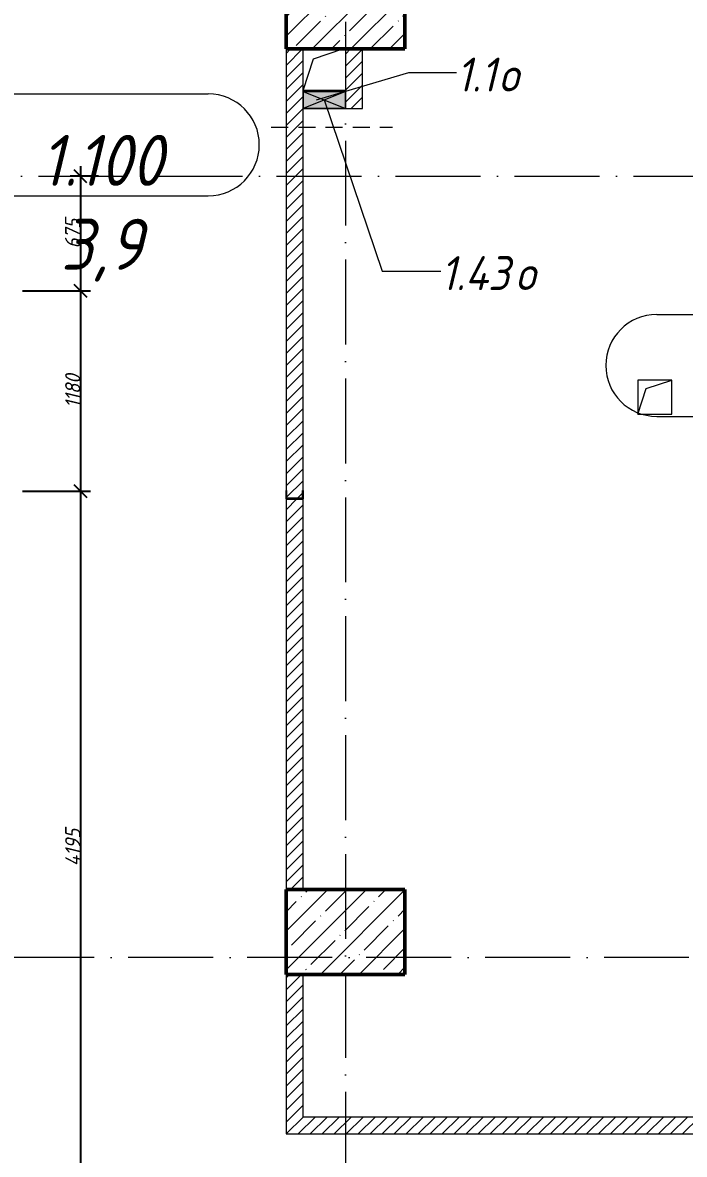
# Model space of a CAD drawing. Header units: millimetres. Extents: x -12989 to 629078, y -109036 to 555275.
# Drawn here: x 594263 to 598158, y 334713 to 341378 of the extents above; entities that cross this region are included whole.
import ezdxf

# ---------------------------------------------------------------- set-up
doc = ezdxf.new("R2010")
doc.units = ezdxf.units.MM
doc.linetypes.add('200_ШТРИХ_ш1п0_6_', pattern=[160, 100, -60])
doc.linetypes.add('50_200_ШТРИХ_1Т_ш5_п1_п1_', pattern=[700, 500, -100, 0, -100])
for name, color, linetype, lineweight in [('A-____-____-DIMS', 7, 'Continuous', 9), ('A-DETL-GENF-OTLN', 7, 'Continuous', 9), ('A-FLOR-____-OTLN', 7, 'Continuous', 9), ('A-GENM-____-MCUT', 7, 'Continuous', 25), ('A-GENM-____-OTLN', 7, 'Continuous', 9), ('A-GENM-____-OTLN-1', 7, 'Continuous', 25), ('A-GLAZ-____-IDEN', 7, 'Continuous', 9), ('A-GLAZ-____-OTLN', 7, 'Continuous', 9), ('A-WALL-____-PATT-1', 7, 'Continuous', 9), ('A-WALL-FNSH-MCUT-1', 7, 'Continuous', 9), ('S-COLS-____-MCUT', 7, 'Continuous', 50), ('S-COLS-____-OTLN', 7, 'Continuous', 9), ('S-GRID-____-OTLN-1', 7, '50_200_ШТРИХ_1Т_ш5_п1_п1_', 9)]:
    doc.layers.add(name, color=color, linetype=linetype, lineweight=lineweight)
for name, color, linetype, lineweight, true_color in [('A-AREA-IDEN-1', 7, 'Continuous', 9, 0xaaaaaa), ('A-DETL-GENF-OTLN-3', 9, 'Continuous', 9, 0x808080), ('A-DETL-GENF-OTLN-4', 9, '200_ШТРИХ_ш1п0_6_', 9, 0x808080)]:
    doc.layers.add(name, color=color, linetype=linetype, lineweight=lineweight, true_color=true_color)
doc.styles.add('ISOCPEUR_I', font='isocpeui.ttf', dxfattribs={"width": 0.9, "height": 2.5})
doc.styles.add('ISOCPEUR_I_11', font='isocpeui.ttf', dxfattribs={"width": 0.9, "height": 200})
doc.styles.add('ISOCPEUR_I_7', font='isocpeui.ttf', dxfattribs={"width": 0.9, "height": 90})
doc.dimstyles.new('ISO-1_8_0_9К_СРЕДНИЙ_Кладочные_2', dxfattribs={"dimscale": 304.8, "dimtxt": 89.638306, "dimasz": 0.246063, "dimexe": 0.19685, "dimexo": 0, "dimgap": 0, "dimtad": 1, "dimdec": 3, "dimrnd": 0.001, "dimdsep": 46, "dimtxsty": 'ISOCPEUR_I_7', "dimblk1": 'OBLIQUE', "dimblk2": 'OBLIQUE', "dimsah": 1, "dimcen": 0.09, "dimdle": 0.19685, "dimazin": 0, "dimtfac": 1, "dimtdec": 4, "dimtix": 1, "dimtmove": 1, "dimatfit": 3, "dimfxl": 1, "dimtvp": 1, "dimtolj": 1, "dimtzin": 0, "dimarcsym": 2})
pattern_1 = [(45, (513013.31, 265891.49), (-35.35534, 35.35534), [])]

# ---------------------------------------------------------------- blocks, each defined once
blk = doc.blocks.new('BSC_Колонна _Прямоугольная - 500х700-V155-АР1_План отверстий 1 этажа в осях 1-64_Ю-ЯЯ')
at = {"layer": 'S-COLS-____-OTLN'}
h = blk.add_hatch(dxfattribs=at)
h.set_pattern_fill('FP_167', color=256, style=0, pattern_type=2)
h.set_pattern_definition([(315, (-70131.04, 83150), (114.04925, 114.04925), []), (315, (-70131.04, 83035.95), (114.04925, 114.04925), [201.613, -40.323, 3.353, -36.97])])
h.paths.add_polyline_path([(-250, -350), (250, -350), (250, 350), (-250, 350)], flags=0)
at = {"layer": 'S-COLS-____-MCUT'}
for p, q in [((250, 350), (-250, 350)), ((-250, 350), (-250, -350)), ((250, -350), (250, 350)), ((-250, -350), (250, -350))]:
    blk.add_line(p, q, dxfattribs=at)
blk = doc.blocks.new('BSC_Колонна _Прямоугольная - 500х700-V158-АР1_План отверстий 1 этажа в осях 1-64_Ю-ЯЯ')
at = {"layer": 'S-COLS-____-OTLN'}
h = blk.add_hatch(dxfattribs=at)
h.set_pattern_fill('FP_170', color=256, style=0, pattern_type=2)
h.set_pattern_definition([(315, (-75581.04, 83150), (114.04925, 114.04925), []), (315, (-75581.04, 83035.95), (114.04925, 114.04925), [201.613, -40.323, 3.353, -36.97])])
h.paths.add_polyline_path([(-250, -350), (250, -350), (250, 350), (-250, 350)], flags=0)
at = {"layer": 'S-COLS-____-MCUT'}
for p, q in [((250, 350), (-250, 350)), ((-250, 350), (-250, -350)), ((250, -350), (250, 350)), ((-250, -350), (250, -350))]:
    blk.add_line(p, q, dxfattribs=at)
blk = doc.blocks.new('154_Фахверк_СКБ_Швеллер - Тип_100_4010-27789772-АР1_План отверстий 1 этажа в осях 1-64_Ю-ЯЯ')
at = {"layer": 'A-GENM-____-MCUT'}
for p, q in [((175, 50), (125, 50)), ((125, 50), (125, -50)), ((128, 47), (175, 47)), ((128, -47), (128, 47)), ((175, 47), (175, 50)), ((125, -50), (175, -50)), ((175, -47), (128, -47)), ((175, -50), (175, -47))]:
    blk.add_line(p, q, dxfattribs=at)
blk = doc.blocks.new('AR_Отверстие прямоугольное _в плите_ - AR_Отверстие прямоугольное _в плите_-30459597-АР1_План отверстий 1 этажа в осях 1-64_Ю-ЯЯ')
at = {"layer": 'A-GENM-____-OTLN'}
for p, q in [((100, 100), (-100, 100)), ((-100, 100), (-100, -100)), ((-50, 50), (100, 100)), ((100, -100), (100, 100)), ((-100, -100), (-50, 50)), ((-100, -100), (100, -100))]:
    blk.add_line(p, q, dxfattribs=at)
blk = doc.blocks.new('AR_Отверстие прямоугольное _в плите_ - AR_Отверстие прямоугольное _в плите_-V239-АР1_План отверстий 1 этажа в осях 1-64_Ю-ЯЯ')
at = {"layer": 'A-GENM-____-OTLN'}
for p, q in [((-62.5, 62.5), (110, 120)), ((-125, -125), (-62.5, 62.5)), ((-125, -125), (125, -125))]:
    blk.add_line(p, q, dxfattribs=at)
blk = doc.blocks.new('AR_Отверстие прямоугольное _в стене__БезПР - AR_Отверстие прямоугольное _в стене__БезПР-36428405-АР1_План отверстий 1 этажа в осях 1-64_Ю-ЯЯ')
at = {"layer": 'A-GLAZ-____-OTLN'}
blk.add_hatch(color=256, dxfattribs=at).paths.add_polyline_path([(125, -50), (125, 50), (-125, 50), (-125, -50)], flags=0)
at = {"layer": 'A-DETL-GENF-OTLN'}
for p, q in [((-125, -50), (-125, 50)), ((-125, 50), (125, 50)), ((125, 50), (-125, -50)), ((-125, 50), (125, -50)), ((125, 50), (-125, 50)), ((-125, 50), (-125, -50)), ((125, 50), (125, -50)), ((125, -50), (125, 50)), ((125, -50), (-125, -50)), ((-125, -50), (125, -50))]:
    blk.add_line(p, q, dxfattribs=at)
at = {"layer": 'A-GLAZ-____-OTLN'}
blk.add_line((125, 50), (-125, 50), dxfattribs=at)
blk = doc.blocks.new('DET_L_Имитация разреза_ISO2-5 - Верх-36715168-АР1_План отверстий 1 этажа в осях 1-64_Ю-ЯЯ')
at = {"layer": 'A-DETL-GENF-OTLN-4'}
blk.add_line((143.1, 0), (856.9, 0), dxfattribs=at)
blk = doc.blocks.new('_Oblique')
at = {"color": 0, "linetype": 'ByBlock', "lineweight": -2}
blk.add_line((-0.5, -0.5), (0.5, 0.5), dxfattribs=at)
blk = doc.blocks.new('*D5678')
at = {"layer": 'A-____-____-DIMS', "color": 0, "lineweight": -2, "transparency": 16777216}
for p, q in [((594603.4, 340532.5), (594603.4, 339737.5)), ((594709.4, 340472.5), (594543.4, 340472.5)), ((594263.3, 339797.5), (594663.4, 339797.5))]:
    blk.add_line(p, q, dxfattribs=at)
at = {"layer": 'Defpoints', "color": 0, "transparency": 16777216}
for p in [(594709.4, 340472.5), (594263.3, 339797.5), (594603.4, 339797.5)]:
    blk.add_point(p, dxfattribs=at)
at = {"layer": 'A-____-____-DIMS', "color": 0, "lineweight": -2, "transparency": 16777216, "xscale": 75, "yscale": 75, "zscale": 75}
for p, rotation in [((594603.4, 340472.5), 90), ((594603.4, 339797.5), 270)]:
    blk.add_blockref('_Oblique', p, dxfattribs=dict(at, rotation=rotation))
at = {"layer": 'A-____-____-DIMS', "color": 0, "transparency": 16777216, "insert": (594557.8, 340135), "char_height": 90, "width": 409.578, "attachment_point": 5, "rotation": 90, "style": 'ISOCPEUR_I_7'}
blk.add_mtext('\\A1;675', dxfattribs=at)
blk = doc.blocks.new('*D5679')
at = {"layer": 'A-____-____-DIMS', "color": 0, "lineweight": -2, "transparency": 16777216}
for p, q in [((594603.4, 339857.5), (594603.4, 338557.5)), ((594263.3, 339797.5), (594663.4, 339797.5)), ((594263.3, 338617.5), (594663.4, 338617.5))]:
    blk.add_line(p, q, dxfattribs=at)
at = {"layer": 'Defpoints', "color": 0, "transparency": 16777216}
for p in [(594263.3, 339797.5), (594263.3, 338617.5), (594603.4, 338617.5)]:
    blk.add_point(p, dxfattribs=at)
at = {"layer": 'A-____-____-DIMS', "color": 0, "lineweight": -2, "transparency": 16777216, "xscale": 75, "yscale": 75, "zscale": 75}
for p, rotation in [((594603.4, 339797.5), 90), ((594603.4, 338617.5), 270)]:
    blk.add_blockref('_Oblique', p, dxfattribs=dict(at, rotation=rotation))
at = {"layer": 'A-____-____-DIMS', "color": 0, "transparency": 16777216, "insert": (594558.4, 339207.5), "char_height": 90, "width": 463.361, "attachment_point": 5, "rotation": 90, "style": 'ISOCPEUR_I_7'}
blk.add_mtext('\\A1;1180', dxfattribs=at)
blk = doc.blocks.new('*D5680')
at = {"layer": 'A-____-____-DIMS', "color": 0, "lineweight": -2, "transparency": 16777216}
for p, q in [((594603.4, 338677.5), (594603.4, 334362.5)), ((594263.3, 338617.5), (594663.4, 338617.5)), ((594263.3, 334422.5), (594663.4, 334422.5))]:
    blk.add_line(p, q, dxfattribs=at)
at = {"layer": 'Defpoints', "color": 0, "transparency": 16777216}
for p in [(594263.3, 338617.5), (594263.3, 334422.5), (594603.4, 334422.5)]:
    blk.add_point(p, dxfattribs=at)
at = {"layer": 'A-____-____-DIMS', "color": 0, "lineweight": -2, "transparency": 16777216, "xscale": 75, "yscale": 75, "zscale": 75}
for p, rotation in [((594603.4, 338617.5), 90), ((594603.4, 334422.5), 270)]:
    blk.add_blockref('_Oblique', p, dxfattribs=dict(at, rotation=rotation))
at = {"layer": 'A-____-____-DIMS', "color": 0, "transparency": 16777216, "insert": (594558.4, 336520), "char_height": 90, "width": 521.281, "attachment_point": 5, "rotation": 90, "style": 'ISOCPEUR_I_7'}
blk.add_mtext('\\A1;4195', dxfattribs=at)
blk = doc.blocks.new('AAR_СКБ_Марка_помещения_1_5 ммп - Номер _ Площадь-27962135-АИ_План этажа_Стены_1')
at = {"layer": 'A-AREA-IDEN-1'}
for p, q in [((-2.987, 3), (3.013, 3)), ((-2.987, 0), (3.013, 0))]:
    blk.add_line(p, q, dxfattribs=at)
for centre, start, end in [((-2.987, 1.5), 90, 270), ((3.013, 1.5), 270, 90)]:
    blk.add_arc(centre, 1.5, start, end, dxfattribs=at)

msp = doc.modelspace()

# ---------------------------------------------------------------- hatches: boundary and pattern name
at = {"layer": 'A-WALL-____-PATT-1'}
h = msp.add_hatch(dxfattribs=at)
h.set_pattern_fill('FP_5', color=256, style=0, pattern_type=2)
h.set_pattern_definition(pattern_1)
h.paths.add_polyline_path([(595813.3109, 336272.5335), (595913.3109, 336272.5335), (595913.3109, 338572.5335), (595813.3109, 338572.5335)], flags=0)
h.paths.add_polyline_path([(595910.3109, 338575.5335), (595910.3109, 338622.5335), (595913.3109, 338622.5335), (595913.3109, 341222.5335), (595813.3109, 341222.5335), (595813.3109, 338622.5335), (595816.3109, 338622.5335), (595816.3109, 338575.5335), (595865.9501, 338575.5335)], flags=0)
h = msp.add_hatch(dxfattribs=at)
h.set_pattern_fill('FP_5', color=256, style=0, pattern_type=2)
h.set_pattern_definition(pattern_1)
h.paths.add_polyline_path([(596163.3109, 340872.5335), (596263.3109, 340872.5335), (596263.3109, 341222.5335), (596163.3109, 341222.5335), (596163.3109, 340972.5335)], flags=0)
h = msp.add_hatch(dxfattribs=at)
h.set_pattern_fill('FP_5', color=256, style=0, pattern_type=2)
h.set_pattern_definition(pattern_1)
h.paths.add_polyline_path([(595913.3109, 334932.5335), (595913.3109, 335772.186), (595813.3109, 335772.186), (595813.3109, 334932.5335)], flags=0)
h = msp.add_hatch(dxfattribs=at)
h.set_pattern_fill('FP_5', color=256, style=0, pattern_type=2)
h.set_pattern_definition(pattern_1)
h.paths.add_polyline_path([(604363.3109, 334832.5335), (604363.3109, 334932.5335), (598713.3109, 334932.5335), (598713.3109, 334832.5335), (601372.9355, 334832.5335)], flags=0)
h.paths.add_polyline_path([(598663.3109, 334832.5335), (598663.3109, 334835.5335), (598710.3109, 334835.5335), (598710.3109, 334929.5335), (598663.3109, 334929.5335), (598663.3109, 334932.5335), (595813.3109, 334932.5335), (595813.3109, 334832.5335), (597837.9342, 334832.5335)], flags=0)

# ---------------------------------------------------------------- linework, layer by layer
at = {"layer": 'A-FLOR-____-OTLN'}
msp.add_line((596163.3109, 340977.5335), (595913.3109, 340977.5335), dxfattribs=at)
at = {"layer": 'A-GLAZ-____-IDEN'}
for p, q in [((595993.3109, 340922.5335), (596536.8705, 341084.1702)), ((596536.8705, 341084.1702), (596815.9337, 341084.1702)), ((596038.3109, 340922.5335), (596379.9419, 339914.7639)), ((596379.9419, 339914.7639), (596723.5107, 339914.7639))]:
    msp.add_line(p, q, dxfattribs=at)
at = {"layer": 'A-WALL-FNSH-MCUT-1'}
for p, q in [((595813.3109, 341222.5335), (595813.3109, 338622.5335)), ((595913.3109, 340972.5335), (595913.3109, 341222.5335)), ((596163.3109, 341222.5335), (596163.3109, 340972.5335)), ((596263.3109, 340872.5335), (596263.3109, 341222.5335)), ((595913.3109, 338622.5335), (595913.3109, 340872.5335)), ((596163.3109, 340872.5335), (596263.3109, 340872.5335)), ((595813.3109, 338572.5335), (595813.3109, 336272.5335)), ((595913.3109, 336272.5335), (595913.3109, 338572.5335)), ((595913.3109, 335772.186), (595813.3109, 335772.186)), ((595813.3109, 335772.186), (595813.3109, 334832.5335)), ((595913.3109, 334932.5335), (595913.3109, 335772.186)), ((598663.3109, 334932.5335), (595913.3109, 334932.5335)), ((595813.3109, 334832.5335), (598663.3109, 334832.5335))]:
    msp.add_line(p, q, dxfattribs=at)
at = {"layer": 'S-GRID-____-OTLN-1'}
for p, q in [((596163.3109, 356784.3429), (596163.3109, 305473.1205)), ((547450.7569, 340472.5335), (617087.7175, 340472.5335)), ((617087.7175, 335872.5335), (562255.3286, 335872.5335))]:
    msp.add_line(p, q, dxfattribs=at)

# ---------------------------------------------------------------- block references
at = {"layer": 'A-AREA-IDEN-1', "xscale": 199.9999999999999, "yscale": 199.9999999999999, "zscale": 199.9999999999999}
for p in [(594753.5184, 340358.0917), (598592.4404, 339058.8634)]:
    msp.add_blockref('AAR_СКБ_Марка_помещения_1_5 ммп - Номер _ Площадь-27962135-АИ_План этажа_Стены_1', p, dxfattribs=at)
at = {"layer": 'A-DETL-GENF-OTLN-3'}
msp.add_blockref('DET_L_Имитация разреза_ISO2-5 - Верх-36715168-АР1_План отверстий 1 этажа в осях 1-64_Ю-ЯЯ', (595583.3109, 340762.5335), dxfattribs=at)
at = {"layer": 'A-GENM-____-OTLN'}
for name, p in [('AR_Отверстие прямоугольное _в плите_ - AR_Отверстие прямоугольное _в плите_-V239-АР1_План отверстий 1 этажа в осях 1-64_Ю-ЯЯ', (596038.3109, 341102.5335)), ('AR_Отверстие прямоугольное _в плите_ - AR_Отверстие прямоугольное _в плите_-30459597-АР1_План отверстий 1 этажа в осях 1-64_Ю-ЯЯ', (597983.3109, 339172.5335))]:
    msp.add_blockref(name, p, dxfattribs=at)
at = {"layer": 'A-GENM-____-OTLN-1', "rotation": 89.99999999999986}
msp.add_blockref('154_Фахверк_СКБ_Швеллер - Тип_100_4010-27789772-АР1_План отверстий 1 этажа в осях 1-64_Ю-ЯЯ', (595863.3109, 338447.5335), dxfattribs=at)
at = {"layer": 'A-GLAZ-____-OTLN'}
msp.add_blockref('AR_Отверстие прямоугольное _в стене__БезПР - AR_Отверстие прямоугольное _в стене__БезПР-36428405-АР1_План отверстий 1 этажа в осях 1-64_Ю-ЯЯ', (596038.3109, 340922.5335), dxfattribs=at)
at = {"layer": 'S-COLS-____-OTLN', "rotation": 89.9999999999999}
for name, p in [('BSC_Колонна _Прямоугольная - 500х700-V158-АР1_План отверстий 1 этажа в осях 1-64_Ю-ЯЯ', (596163.3109, 341472.5335)), ('BSC_Колонна _Прямоугольная - 500х700-V155-АР1_План отверстий 1 этажа в осях 1-64_Ю-ЯЯ', (596163.3109, 336022.5335))]:
    msp.add_blockref(name, p, dxfattribs=at)

# ---------------------------------------------------------------- texts
at = {"layer": 'A-AREA-IDEN-1', "char_height": 300, "attachment_point": 8, "line_spacing_factor": 1.139951, "style": 'ISOCPEUR_I'}
for s, insert, width in [('\\pxqc,t8.46667,16.93333,25.4,33.86667,42.33333,50.8,59.26667,67.73333,76.2,84.66667,93.13333,101.6,110.06667,118.53333,127,135.46667,143.93333,152.4,160.86667,169.33333,177.8,186.26667,194.73333,203.2,211.66667,220.13333,228.6,237.06667,245.53333,254,262.46667,270.93333;{1.100}', (594728.0894, 340416.4216), 846), ('\\pxqc,t8.46667,16.93333,25.4,33.86667,42.33333,50.8,59.26667,67.73333,76.2,84.66667,93.13333,101.6,110.06667,118.53333,127,135.46667,143.93333,152.4,160.86667,169.33333,177.8,186.26667,194.73333,203.2,211.66667,220.13333,228.6,237.06667,245.53333,254,262.46667,270.93333;{3,9}', (594729.0894, 339852.4736), 542)]:
    msp.add_mtext(s, dxfattribs=dict(at, insert=insert, width=width))
at = {"layer": 'A-GLAZ-____-IDEN', "char_height": 200, "attachment_point": 1, "style": 'ISOCPEUR_I_11'}
for s, insert, width in [('1.1', (596815.9337, 341171.7848), 303.037875), ('\\fISOCPEUR|b0|i1|c204|p34|;\\W.9;о', (597065.965, 341171.7848), 158.734125), ('1.43', (596723.5107, 340002.3785), 533.923875), ('\\fISOCPEUR|b0|i1|c204|p34|;\\W.9;о', (597164.0419, 340002.3785), 158.734125)]:
    msp.add_mtext(s, dxfattribs=dict(at, insert=insert, width=width))

# ---------------------------------------------------------------- dimensions: what is measured, and where the dimension line sits
at = {"layer": 'A-____-____-DIMS'}
for base, p1, p2, override, picture, middle in [((594603.3544, 339797.5335), (594709.4204, 340472.5335), (594263.3109, 339797.5335), {"dimpost": '<>', "dimfxl": 809.097444}, '*D5678', (594557.7748, 340135.0335)), ((594603.3544, 338617.5335), (594263.3109, 339797.5335), (594263.3109, 338617.5335), {"dimpost": '<>', "dimfxl": 1180}, '*D5679', (594558.3544, 339207.5335)), ((594603.3544, 334422.5335), (594263.3109, 338617.5335), (594263.3109, 334422.5335), {"dimpost": '<>', "dimfxl": 4195}, '*D5680', (594558.3544, 336520.0335))]:
    dim = msp.add_linear_dim(base=base, p1=p1, p2=p2, angle=90, dimstyle='ISO-1_8_0_9К_СРЕДНИЙ_Кладочные_2', override=override, dxfattribs=at)
    dim.commit()
    dim.dimension.update_dxf_attribs({"geometry": picture, "text_midpoint": middle})

doc.saveas('drawing.dxf')
